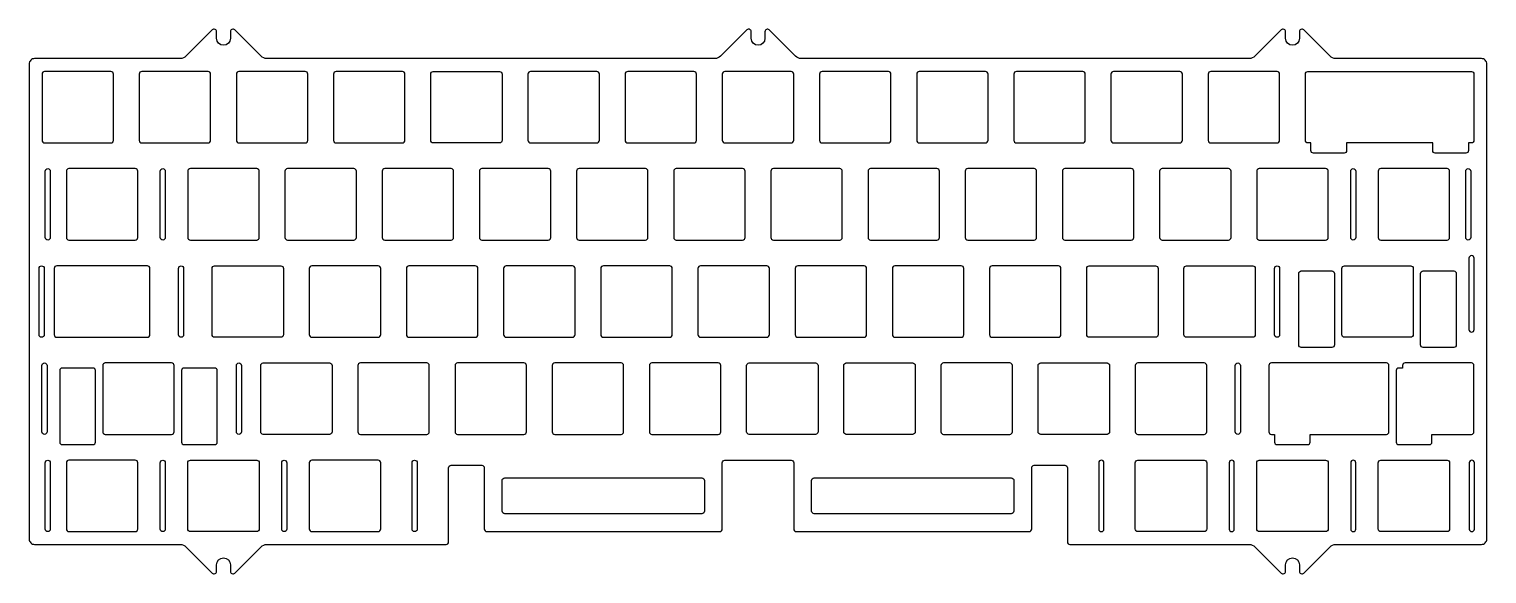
# Model space of a CAD drawing. Header units: millimetres. Extents: x 0 to 286, y -101 to 6.
import ezdxf

# ---------------------------------------------------------------- set-up
doc = ezdxf.new("R2010")
doc.units = ezdxf.units.MM
doc.header["$MEASUREMENT"] = 0

msp = doc.modelspace()

# ---------------------------------------------------------------- linework, layer by layer
for points in [[(81.72, -95.25, 0.414214), (82.22, -94.75), (82.22, -80.23, -0.414214), (82.72, -79.73), (88.73, -79.73, -0.414214), (89.22, -80.23), (89.22, -92.23, 0.414214), (89.72, -92.73), (135.38, -92.73, 0.414214), (135.88, -92.23), (135.88, -79.23, -0.414214), (136.38, -78.73), (149.38, -78.73, -0.414214), (149.88, -79.23), (149.88, -92.23, 0.414214), (150.38, -92.73), (196.03, -92.73, 0.414214), (196.53, -92.23), (196.53, -80.23, -0.414214), (197.03, -79.73), (203.03, -79.73, -0.414214), (203.53, -80.23), (203.53, -94.75, 0.414214), (204.03, -95.25), (239.18, -95.25, -0.198912), (240.28, -95.7), (245.45, -100.87, 0.668179), (246.3, -100.52), (246.3, -99.23, -1), (249, -99.23), (249, -100.52, 0.668179), (249.85, -100.87), (255.02, -95.7, -0.198912), (256.12, -95.25), (284.68, -95.25, 0.414214), (285.75, -94.18), (285.75, -1.08, 0.414214), (284.68, 0), (256.12, 0, -0.198912), (255.02, 0.45), (249.85, 5.62, 0.668179), (249, 5.27), (249, 3.97, -1), (246.3, 3.97), (246.3, 5.27, 0.668179), (245.45, 5.62), (240.28, 0.45, -0.198912), (239.18, 0), (151.34, 0, -0.198912), (150.25, 0.45), (145.08, 5.62, 0.668179), (144.23, 5.27), (144.23, 3.97, -1), (141.53, 3.97), (141.53, 5.27, 0.668179), (140.67, 5.62), (135.5, 0.45, -0.198912), (134.41, 0), (46.57, 0, -0.198912), (45.47, 0.45), (40.3, 5.62, 0.668179), (39.45, 5.27), (39.45, 3.97, -1), (36.75, 3.97), (36.75, 5.27, 0.668179), (35.9, 5.62), (30.73, 0.45, -0.198912), (29.63, 0), (1.07, 0, 0.414214), (0, -1.08), (0, -94.18, 0.414214), (1.07, -95.25), (29.63, -95.25, -0.198912), (30.73, -95.7), (35.9, -100.87, 0.668179), (36.75, -100.52), (36.75, -99.23, -1), (39.45, -99.23), (39.45, -100.52, 0.668179), (40.3, -100.87), (45.47, -95.7, -0.198912), (46.57, -95.25)], [(3.02, -2.53, 0.414214), (2.52, -3.03), (2.52, -16.03, 0.414214), (3.02, -16.53), (16.02, -16.53, 0.414214), (16.52, -16.03), (16.52, -3.03, 0.414214), (16.02, -2.53)], [(35.58, -3.03, 0.414214), (35.08, -2.53), (22.07, -2.53, 0.414214), (21.57, -3.03), (21.57, -16.03, 0.414214), (22.07, -16.53), (35.08, -16.53, 0.414214), (35.58, -16.03)], [(41.12, -2.53, 0.414214), (40.62, -3.03), (40.62, -16.03, 0.414214), (41.12, -16.53), (54.13, -16.53, 0.414214), (54.62, -16.03), (54.62, -3.03, 0.414214), (54.13, -2.53)], [(60.17, -2.53, 0.414214), (59.67, -3.03), (59.67, -16.03, 0.414214), (60.17, -16.53), (73.17, -16.53, 0.414214), (73.67, -16.03), (73.67, -3.03, 0.414214), (73.17, -2.53)], [(78.72, -16.03), (78.72, -3.03, -0.414214), (79.22, -2.53), (92.22, -2.53, -0.414214), (92.72, -3.03), (92.72, -16.03, -0.414214), (92.22, -16.53), (79.22, -16.53, -0.414214)], [(98.28, -2.53, 0.414214), (97.78, -3.03), (97.78, -16.03, 0.414214), (98.28, -16.53), (111.28, -16.53, 0.414214), (111.78, -16.03), (111.78, -3.03, 0.414214), (111.28, -2.53)], [(117.33, -2.53, 0.414214), (116.83, -3.03), (116.83, -16.03, 0.414214), (117.33, -16.53), (130.32, -16.53, 0.414214), (130.82, -16.03), (130.82, -3.03, 0.414214), (130.32, -2.53)], [(136.38, -2.53, 0.414214), (135.88, -3.03), (135.88, -16.03, 0.414214), (136.38, -16.53), (149.38, -16.53, 0.414214), (149.88, -16.03), (149.88, -3.03, 0.414214), (149.38, -2.53)], [(155.43, -2.53, 0.414214), (154.93, -3.03), (154.93, -16.03, 0.414214), (155.43, -16.53), (168.43, -16.53, 0.414214), (168.93, -16.03), (168.93, -3.03, 0.414214), (168.43, -2.53)], [(187.97, -3.03, 0.414214), (187.47, -2.53), (174.48, -2.53, 0.414214), (173.98, -3.03), (173.98, -16.03, 0.414214), (174.48, -16.53), (187.47, -16.53, 0.414214), (187.97, -16.03)], [(207.03, -3.03, 0.414214), (206.53, -2.53), (193.53, -2.53, 0.414214), (193.03, -3.03), (193.03, -16.03, 0.414214), (193.53, -16.53), (206.53, -16.53, 0.414214), (207.03, -16.03)], [(212.57, -2.53, 0.414214), (212.07, -3.03), (212.07, -16.03, 0.414214), (212.57, -16.53), (225.57, -16.53, 0.414214), (226.07, -16.03), (226.07, -3.03, 0.414214), (225.57, -2.53)], [(231.62, -2.53, 0.414214), (231.12, -3.03), (231.12, -16.03, 0.414214), (231.62, -16.53), (244.62, -16.53, 0.414214), (245.12, -16.03), (245.12, -3.03, 0.414214), (244.62, -2.53)], [(250.68, -2.53), (282.73, -2.53, -0.414214), (283.23, -3.03), (283.23, -16.03, -0.414214), (282.73, -16.53), (282.14, -16.53), (282.14, -18.03, -0.414214), (281.64, -18.53), (275.64, -18.53, -0.414214), (275.14, -18.03), (275.14, -16.53), (258.26, -16.53), (258.26, -18.03, -0.414214), (257.76, -18.53), (251.76, -18.53, -0.414214), (251.26, -18.03), (251.26, -16.53), (250.68, -16.53, -0.414214), (250.18, -16.03), (250.18, -3.03, -0.414214)], [(3.14, -35.08), (3.14, -22.08, -1), (4.14, -22.08), (4.14, -35.08, -1)], [(21.29, -22.08, 0.414214), (20.79, -21.58), (7.79, -21.58, 0.414214), (7.29, -22.08), (7.29, -35.08, 0.414214), (7.79, -35.58), (20.79, -35.58, 0.414214), (21.29, -35.08)], [(25.69, -35.08), (25.69, -22.08, -1), (26.69, -22.08), (26.69, -35.08, -1)], [(31.6, -21.58, 0.414214), (31.1, -22.08), (31.1, -35.08, 0.414214), (31.6, -35.58), (44.6, -35.58, 0.414214), (45.1, -35.08), (45.1, -22.08, 0.414214), (44.6, -21.58)], [(64.15, -22.08, 0.414214), (63.65, -21.58), (50.65, -21.58, 0.414214), (50.15, -22.08), (50.15, -35.08, 0.414214), (50.65, -35.58), (63.65, -35.58, 0.414214), (64.15, -35.08)], [(69.7, -21.58, 0.414214), (69.2, -22.08), (69.2, -35.08, 0.414214), (69.7, -35.58), (82.7, -35.58, 0.414214), (83.2, -35.08), (83.2, -22.08, 0.414214), (82.7, -21.58)], [(88.75, -21.58, 0.414214), (88.25, -22.08), (88.25, -35.08, 0.414214), (88.75, -35.58), (101.75, -35.58, 0.414214), (102.25, -35.08), (102.25, -22.08, 0.414214), (101.75, -21.58)], [(107.8, -21.58, 0.414214), (107.3, -22.08), (107.3, -35.08, 0.414214), (107.8, -35.58), (120.8, -35.58, 0.414214), (121.3, -35.08), (121.3, -22.08, 0.414214), (120.8, -21.58)], [(126.85, -21.58, 0.414214), (126.35, -22.08), (126.35, -35.08, 0.414214), (126.85, -35.58), (139.85, -35.58, 0.414214), (140.35, -35.08), (140.35, -22.08, 0.414214), (139.85, -21.58)], [(159.4, -22.08, 0.414214), (158.9, -21.58), (145.9, -21.58, 0.414214), (145.4, -22.08), (145.4, -35.08, 0.414214), (145.9, -35.58), (158.9, -35.58, 0.414214), (159.4, -35.08)], [(164.95, -21.58, 0.414214), (164.45, -22.08), (164.45, -35.08, 0.414214), (164.95, -35.58), (177.95, -35.58, 0.414214), (178.45, -35.08), (178.45, -22.08, 0.414214), (177.95, -21.58)], [(184, -21.58, 0.414214), (183.5, -22.08), (183.5, -35.08, 0.414214), (184, -35.58), (197, -35.58, 0.414214), (197.5, -35.08), (197.5, -22.08, 0.414214), (197, -21.58)], [(203.05, -21.58, 0.414214), (202.55, -22.08), (202.55, -35.08, 0.414214), (203.05, -35.58), (216.05, -35.58, 0.414214), (216.55, -35.08), (216.55, -22.08, 0.414214), (216.05, -21.58)], [(222.1, -21.58, 0.414214), (221.6, -22.08), (221.6, -35.08, 0.414214), (222.1, -35.58), (235.1, -35.58, 0.414214), (235.6, -35.08), (235.6, -22.08, 0.414214), (235.1, -21.58)], [(254.65, -22.08, 0.414214), (254.15, -21.58), (241.15, -21.58, 0.414214), (240.65, -22.08), (240.65, -35.08, 0.414214), (241.15, -35.58), (254.15, -35.58, 0.414214), (254.65, -35.08)], [(259.06, -35.08), (259.06, -22.08, -1), (260.06, -22.08), (260.06, -35.08, -1)], [(264.96, -21.58, 0.414214), (264.46, -22.08), (264.46, -35.08, 0.414214), (264.96, -35.58), (277.96, -35.58, 0.414214), (278.46, -35.08), (278.46, -22.08, 0.414214), (277.96, -21.58)], [(281.61, -35.08), (281.61, -22.08, -1), (282.61, -22.08), (282.61, -35.08, -1)], [(282.25, -53.13, 1), (283.25, -53.13), (283.25, -39.13, 1), (282.25, -39.13)], [(1.95, -54.13), (1.95, -41.13, -1), (2.95, -41.13), (2.95, -54.13, -1)], [(5.41, -40.63, 0.414214), (4.91, -41.13), (4.91, -54.13, 0.414214), (5.41, -54.63), (23.17, -54.63, 0.414214), (23.67, -54.13), (23.67, -41.13, 0.414214), (23.17, -40.63)], [(29.27, -54.13), (29.27, -41.13, -1), (30.27, -41.13), (30.27, -54.13, -1)], [(35.86, -54.13), (35.86, -41.13, -0.414214), (36.36, -40.63), (49.36, -40.63, -0.414214), (49.86, -41.13), (49.86, -54.13, -0.414214), (49.36, -54.63), (36.36, -54.63, -0.414214)], [(55.41, -40.63, 0.414214), (54.91, -41.13), (54.91, -54.13, 0.414214), (55.41, -54.63), (68.41, -54.63, 0.414214), (68.91, -54.13), (68.91, -41.13, 0.414214), (68.41, -40.63)], [(74.46, -40.63, 0.414214), (73.96, -41.13), (73.96, -54.13, 0.414214), (74.46, -54.63), (87.46, -54.63, 0.414214), (87.96, -54.13), (87.96, -41.13, 0.414214), (87.46, -40.63)], [(107.01, -41.13, 0.414214), (106.51, -40.63), (93.51, -40.63, 0.414214), (93.01, -41.13), (93.01, -54.13, 0.414214), (93.51, -54.63), (106.51, -54.63, 0.414214), (107.01, -54.13)], [(112.56, -40.63, 0.414214), (112.06, -41.13), (112.06, -54.13, 0.414214), (112.56, -54.63), (125.56, -54.63, 0.414214), (126.06, -54.13), (126.06, -41.13, 0.414214), (125.56, -40.63)], [(131.61, -40.63, 0.414214), (131.11, -41.13), (131.11, -54.13, 0.414214), (131.61, -54.63), (144.61, -54.63, 0.414214), (145.11, -54.13), (145.11, -41.13, 0.414214), (144.61, -40.63)], [(164.16, -41.13, 0.414214), (163.66, -40.63), (150.66, -40.63, 0.414214), (150.16, -41.13), (150.16, -54.13, 0.414214), (150.66, -54.63), (163.66, -54.63, 0.414214), (164.16, -54.13)], [(169.71, -40.63, 0.414214), (169.21, -41.13), (169.21, -54.13, 0.414214), (169.71, -54.63), (182.71, -54.63, 0.414214), (183.21, -54.13), (183.21, -41.13, 0.414214), (182.71, -40.63)], [(188.76, -40.63, 0.414214), (188.26, -41.13), (188.26, -54.13, 0.414214), (188.76, -54.63), (201.76, -54.63, 0.414214), (202.26, -54.13), (202.26, -41.13, 0.414214), (201.76, -40.63)], [(207.31, -54.13), (207.31, -41.13, -0.414214), (207.81, -40.63), (220.81, -40.63, -0.414214), (221.31, -41.13), (221.31, -54.13, -0.414214), (220.81, -54.63), (207.81, -54.63, -0.414214)], [(226.36, -54.13), (226.36, -41.13, -0.414214), (226.86, -40.63), (239.86, -40.63, -0.414214), (240.36, -41.13), (240.36, -54.13, -0.414214), (239.86, -54.63), (226.86, -54.63, -0.414214)], [(244.12, -54.13), (244.12, -41.13, -1), (245.12, -41.13), (245.12, -54.13, -1)], [(255.88, -42.13), (255.88, -56.13, -0.414214), (255.38, -56.63), (249.38, -56.63, -0.414214), (248.88, -56.13), (248.88, -42.13, -0.414214), (249.38, -41.63), (255.38, -41.63, -0.414214)], [(257.32, -54.13), (257.32, -41.13, -0.414214), (257.82, -40.63), (270.82, -40.63, -0.414214), (271.32, -41.13), (271.32, -54.13, -0.414214), (270.82, -54.63), (257.82, -54.63, -0.414214)], [(279.76, -42.13), (279.76, -56.13, -0.414214), (279.26, -56.63), (273.26, -56.63, -0.414214), (272.76, -56.13), (272.76, -42.13, -0.414214), (273.26, -41.63), (279.26, -41.63, -0.414214)], [(2.5, -73.18), (2.5, -60.18, -1), (3.5, -60.18), (3.5, -73.18, -1)], [(14.93, -59.68, 0.414214), (14.43, -60.18), (14.43, -73.18, 0.414214), (14.93, -73.68), (27.93, -73.68, 0.414214), (28.43, -73.18), (28.43, -60.18, 0.414214), (27.93, -59.68)], [(40.63, -73.18), (40.63, -60.18, -1), (41.63, -60.18), (41.63, -73.18, -1)], [(45.39, -73.18), (45.39, -60.18, -0.414214), (45.89, -59.68), (58.89, -59.68, -0.414214), (59.39, -60.18), (59.39, -73.18, -0.414214), (58.89, -73.68), (45.89, -73.68, -0.414214)], [(64.94, -59.68, 0.414214), (64.44, -60.18), (64.44, -73.18, 0.414214), (64.94, -73.68), (77.94, -73.68, 0.414214), (78.44, -73.18), (78.44, -60.18, 0.414214), (77.94, -59.68)], [(83.99, -59.68, 0.414214), (83.49, -60.18), (83.49, -73.18, 0.414214), (83.99, -73.68), (96.99, -73.68, 0.414214), (97.49, -73.18), (97.49, -60.18, 0.414214), (96.99, -59.68)], [(103.04, -59.68, 0.414214), (102.54, -60.18), (102.54, -73.18, 0.414214), (103.04, -73.68), (116.04, -73.68, 0.414214), (116.54, -73.18), (116.54, -60.18, 0.414214), (116.04, -59.68)], [(135.59, -60.18, 0.414214), (135.09, -59.68), (122.09, -59.68, 0.414214), (121.59, -60.18), (121.59, -73.18, 0.414214), (122.09, -73.68), (135.09, -73.68, 0.414214), (135.59, -73.18)], [(140.64, -73.18), (140.64, -60.18, -0.414214), (141.14, -59.68), (154.14, -59.68, -0.414214), (154.64, -60.18), (154.64, -73.18, -0.414214), (154.14, -73.68), (141.14, -73.68, -0.414214)], [(159.69, -73.18), (159.69, -60.18, -0.414214), (160.19, -59.68), (173.19, -59.68, -0.414214), (173.69, -60.18), (173.69, -73.18, -0.414214), (173.19, -73.68), (160.19, -73.68, -0.414214)], [(192.74, -60.18, 0.414214), (192.24, -59.68), (179.24, -59.68, 0.414214), (178.74, -60.18), (178.74, -73.18, 0.414214), (179.24, -73.68), (192.24, -73.68, 0.414214), (192.74, -73.18)], [(197.79, -73.18), (197.79, -60.18, -0.414214), (198.29, -59.68), (211.29, -59.68, -0.414214), (211.79, -60.18), (211.79, -73.18, -0.414214), (211.29, -73.68), (198.29, -73.68, -0.414214)], [(230.84, -60.18, 0.414214), (230.34, -59.68), (217.34, -59.68, 0.414214), (216.84, -60.18), (216.84, -73.18, 0.414214), (217.34, -73.68), (230.34, -73.68, 0.414214), (230.84, -73.18)], [(236.43, -73.18), (236.43, -60.18, -1), (237.43, -60.18), (237.43, -73.18, -1)], [(243.53, -59.68, 0.414214), (243.03, -60.18), (243.03, -73.18, 0.414214), (243.53, -73.68), (244.12, -73.68), (244.12, -75.18, 0.414214), (244.62, -75.68), (250.62, -75.68, 0.414214), (251.12, -75.18), (251.12, -73.68), (266.06, -73.68, 0.414214), (266.56, -73.18), (266.56, -60.18, 0.414214), (266.06, -59.68)], [(269.73, -59.68, 0.414214), (269.23, -60.18), (269.23, -60.68), (268.49, -60.68, 0.414214), (267.99, -61.18), (267.99, -75.18, 0.414214), (268.49, -75.68), (274.49, -75.68, 0.414214), (274.99, -75.18), (274.99, -73.68), (282.73, -73.68, 0.414214), (283.23, -73.18), (283.23, -60.18, 0.414214), (282.73, -59.68)], [(6.49, -60.68, 0.414214), (5.99, -61.18), (5.99, -75.18, 0.414214), (6.49, -75.68), (12.49, -75.68, 0.414214), (12.99, -75.18), (12.99, -61.18, 0.414214), (12.49, -60.68)], [(30.37, -60.68, 0.414214), (29.87, -61.18), (29.87, -75.18, 0.414214), (30.37, -75.68), (36.37, -75.68, 0.414214), (36.87, -75.18), (36.87, -61.18, 0.414214), (36.37, -60.68)], [(3.14, -92.23), (3.14, -79.23, -1), (4.14, -79.23), (4.14, -92.23, -1)], [(21.29, -79.23, 0.414214), (20.79, -78.73), (7.79, -78.73, 0.414214), (7.29, -79.23), (7.29, -92.23, 0.414214), (7.79, -92.73), (20.79, -92.73, 0.414214), (21.29, -92.23)], [(25.69, -92.23), (25.69, -79.23, -1), (26.69, -79.23), (26.69, -92.23, -1)], [(31.1, -92.23), (31.1, -79.23, -0.414214), (31.6, -78.73), (44.6, -78.73, -0.414214), (45.1, -79.23), (45.1, -92.23, -0.414214), (44.6, -92.73), (31.6, -92.73, -0.414214)], [(49.51, -92.23), (49.51, -79.23, -1), (50.51, -79.23), (50.51, -92.23, -1)], [(68.91, -79.23, 0.414214), (68.41, -78.73), (55.41, -78.73, 0.414214), (54.91, -79.23), (54.91, -92.23, 0.414214), (55.41, -92.73), (68.41, -92.73, 0.414214), (68.91, -92.23)], [(75.07, -92.23), (75.07, -79.23, -1), (76.07, -79.23), (76.07, -92.23, -1)], [(209.68, -92.23, 1), (210.68, -92.23), (210.68, -79.23, 1), (209.68, -79.23)], [(230.34, -92.73), (217.34, -92.73, -0.414214), (216.84, -92.23), (216.84, -79.23, -0.414214), (217.34, -78.73), (230.34, -78.73, -0.414214), (230.84, -79.23), (230.84, -92.23, -0.414214)], [(235.24, -92.23, 1), (236.24, -92.23), (236.24, -79.23, 1), (235.24, -79.23)], [(254.15, -92.73), (241.15, -92.73, -0.414214), (240.65, -92.23), (240.65, -79.23, -0.414214), (241.15, -78.73), (254.15, -78.73, -0.414214), (254.65, -79.23), (254.65, -92.23, -0.414214)], [(259.06, -92.23, 1), (260.06, -92.23), (260.06, -79.23, 1), (259.06, -79.23)], [(277.96, -92.73), (264.96, -92.73, -0.414214), (264.46, -92.23), (264.46, -79.23, -0.414214), (264.96, -78.73), (277.96, -78.73, -0.414214), (278.46, -79.23), (278.46, -92.23, -0.414214)], [(282.31, -92.23, 1), (283.31, -92.23), (283.31, -79.23, 1), (282.31, -79.23)], [(93.22, -82.22), (131.88, -82.22, -0.414214), (132.38, -82.73), (132.38, -88.73, -0.414214), (131.88, -89.22), (93.22, -89.22, -0.414214), (92.72, -88.73), (92.72, -82.73, -0.414214)], [(153.88, -82.22), (192.53, -82.22, -0.414214), (193.03, -82.73), (193.03, -88.73, -0.414214), (192.53, -89.22), (153.88, -89.22, -0.414214), (153.38, -88.73), (153.38, -82.73, -0.414214)]]:
    msp.add_lwpolyline(points, format="xyb", close=True)

doc.saveas('drawing.dxf')
